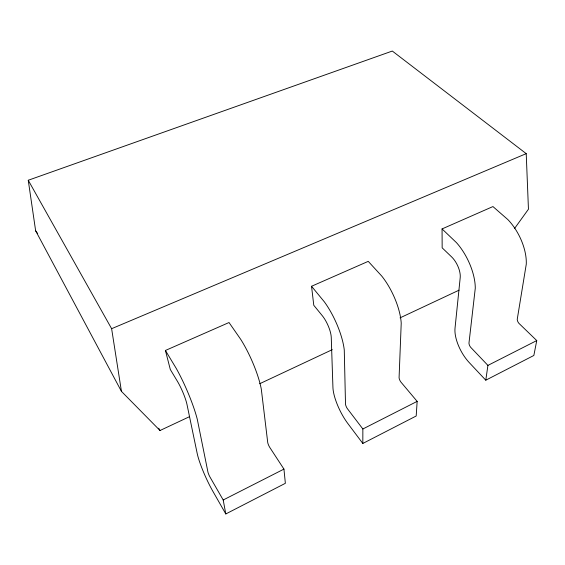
<?xml version="1.0" encoding="UTF-8"?>
<svg xmlns="http://www.w3.org/2000/svg" width="565" height="565" viewBox="0 0 565 565"><rect width="100%" height="100%" fill="white"/><g stroke="black" fill="none" stroke-linecap="round" stroke-linejoin="round"><path stroke-width="0.85" d="M362.829 443.454L362.857 428.983L347.348 408.629A4.061 1.243 63.8 0 1 345.505 404.166L344.269 350.025A41.655 13.44 65.4 0 0 324.352 301.844L311.541 286.271L368.246 261.355L381.778 276.108A40.701 15.693 64.9 0 1 401.221 323.159L399.081 377.674A3.969 1.455 63 0 0 400.882 382.039L417.154 401.376L416.186 416.002L362.829 443.454L347.871 423.566A28.801 8.828 63.8 0 1 332.933 387.428L331.26 337.482A16.625 5.36 65.4 0 0 322.227 315.623L313.78 305.291L311.541 286.271M485.78 380.196L487.92 365.4L470.716 347.348A3.856 1.709 61.8 0 1 468.971 343.117L475.278 288.221A39.465 18.433 64.2 0 0 456.456 242.646L442.063 228.924L492.941 206.564L507.879 219.608A38.618 20.206 63.5 0 1 526.276 264.159L517.25 319.239A3.771 1.879 60.8 0 0 518.96 323.385L536.75 340.575L533.847 355.47L485.78 380.196L469.197 362.532A27.332 12.133 61.8 0 1 455.023 328.216L460.207 277.641A15.756 7.352 64.2 0 0 451.654 256.941L442.162 247.83L442.063 228.924M514.651 228.366L528.452 209.205L526.22 153.645L392.308 51.048L28.25 180.256L35.637 230.774L121.44 391.375L160.001 430.516L189.508 416.673M225.802 513.952L285.367 483.308L283.941 469.105L269.646 447.226A4.195 0.918 64.9 0 1 267.739 442.621L261.305 389.165A43.039 9.958 66 0 0 240.704 339.325L229.023 322.53L165.418 350.47L170.312 369.503L177.396 381.283A17.607 2.832 66.5 0 1 186.98 404.441L197.157 453.278A30.468 4.647 65.7 0 0 212.941 491.43L225.802 513.952L223.203 499.99L209.905 476.895A4.294 0.657 65.7 0 1 207.955 472.178L197.298 419.364A44.112 7.105 66.5 0 0 176.153 368.253L165.418 350.47M223.203 499.99L283.941 469.105M362.857 428.983L417.154 401.376M487.92 365.4L536.75 340.575M259.695 383.734L332.269 349.671M400.055 317.862L459.077 290.163M121.44 391.375L111.623 328.696L526.22 153.645M35.637 230.774L37.686 233.613M28.25 180.256L111.623 328.696M158.723 428.206L160.001 430.516"/></g></svg>
